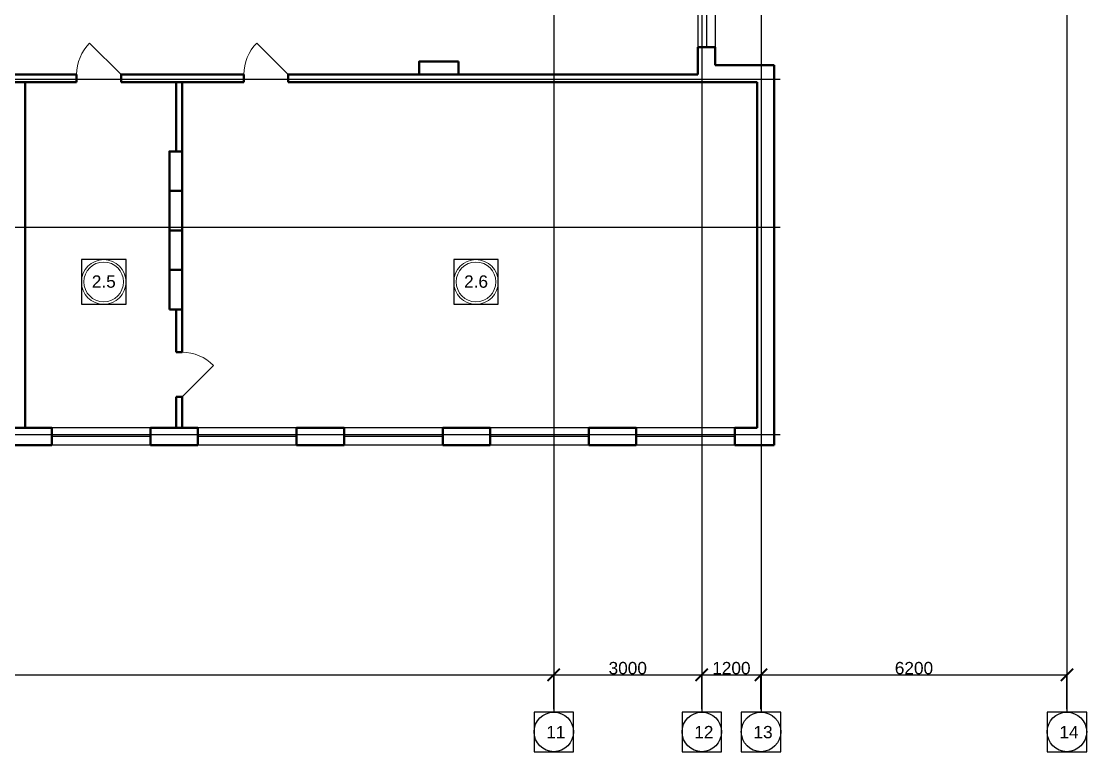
# Model space of a CAD drawing. Header units: metres. Extents: x 0 to 126, y 0 to 58.
# Drawn here: x 75.63 to 97.22, y 9.16 to 23.96 of the extents above; entities that cross this region are included whole.
import ezdxf
from ezdxf.enums import TextEntityAlignment as Align

# ---------------------------------------------------------------- set-up
doc = ezdxf.new("R2010")
doc.units = ezdxf.units.M
doc.linetypes.add('ACAD_ISO04W100', pattern=[30, 24, -3, 0, -3])
for name, color, linetype in [('YOLO_TABLE', 1, 'Continuous'), ('Окна', 127, 'Continuous'), ('Оси', 30, 'Continuous'), ('Осн надпись', 7, 'Continuous'), ('размеры оси', 163, 'Continuous')]:
    doc.layers.add(name, color=color, linetype=linetype)
doc.layers.add('Двери', color=250, linetype='Continuous', lineweight=5)
doc.layers.add('Стены', color=7, linetype='Continuous', lineweight=50)
doc.styles.get("Standard").update_dxf_attribs({"font": 'arial.ttf'})
doc.styles.add('Style-Arial', font='arial.ttf')
doc.dimstyles.new('100', dxfattribs={"dimtxt": 0.25, "dimasz": 0.25, "dimexe": 0.0125, "dimexo": 0.0625, "dimgap": 0.0065, "dimtad": 1, "dimlfac": 1000, "dimtxsty": 'Standard', "dimblk": 'ARCHTICK', "dimcen": 0.25, "dimadec": 0, "dimazin": 0, "dimtfac": 1, "dimtmove": 0, "dimatfit": 3, "dimldrblk": 'ARCHTICK', "dimfxl": 1, "dimarcsym": 0})

# ---------------------------------------------------------------- blocks, each defined once
blk = doc.blocks.new('_ArchTick')
at = {"color": 0, "linetype": 'ByBlock', "const_width": 0.15}
blk.add_lwpolyline([(-0.5, -0.5), (0.5, 0.5)], dxfattribs=at)
blk = doc.blocks.new('*D35')
at = {"layer": 'Defpoints', "color": 0, "transparency": 16777216}
for p in [(86.417, 10.715), (63.617, 9.958), (86.417, 9.958)]:
    blk.add_point(p, dxfattribs=at)
at = {"layer": 'размеры оси', "color": 0, "lineweight": -2, "transparency": 16777216}
for p, q in [((63.617, 10.021), (63.617, 10.728)), ((63.617, 10.715), (86.417, 10.715)), ((86.417, 10.021), (86.417, 10.728))]:
    blk.add_line(p, q, dxfattribs=at)
at = {"layer": 'размеры оси', "color": 0, "lineweight": -2, "transparency": 16777216, "xscale": 0.25, "yscale": 0.25, "zscale": 0.25, "rotation": 180}
blk.add_blockref('_ArchTick', (63.617, 10.715), dxfattribs=at)
at = {"layer": 'размеры оси', "color": 0, "lineweight": -2, "transparency": 16777216, "xscale": 0.25, "yscale": 0.25, "zscale": 0.25}
blk.add_blockref('_ArchTick', (86.417, 10.715), dxfattribs=at)
at = {"layer": 'размеры оси', "color": 0, "transparency": 16777216, "insert": (75.017, 10.85), "char_height": 0.25, "attachment_point": 5}
blk.add_mtext('22800', dxfattribs=at)
blk = doc.blocks.new('*D36')
at = {"layer": 'Defpoints', "color": 0, "transparency": 16777216}
for p in [(89.417, 10.715), (86.417, 9.958), (89.417, 9.958)]:
    blk.add_point(p, dxfattribs=at)
at = {"layer": 'размеры оси', "color": 0, "lineweight": -2, "transparency": 16777216}
for p, q in [((86.417, 10.021), (86.417, 10.728)), ((86.417, 10.715), (89.417, 10.715)), ((89.417, 10.021), (89.417, 10.728))]:
    blk.add_line(p, q, dxfattribs=at)
at = {"layer": 'размеры оси', "color": 0, "lineweight": -2, "transparency": 16777216, "xscale": 0.25, "yscale": 0.25, "zscale": 0.25, "rotation": 180}
blk.add_blockref('_ArchTick', (86.417, 10.715), dxfattribs=at)
at = {"layer": 'размеры оси', "color": 0, "lineweight": -2, "transparency": 16777216, "xscale": 0.25, "yscale": 0.25, "zscale": 0.25}
blk.add_blockref('_ArchTick', (89.417, 10.715), dxfattribs=at)
at = {"layer": 'размеры оси', "color": 0, "transparency": 16777216, "insert": (87.917, 10.85), "char_height": 0.25, "attachment_point": 5}
blk.add_mtext('3000', dxfattribs=at)
blk = doc.blocks.new('*D37')
at = {"layer": 'Defpoints', "color": 0, "transparency": 16777216}
for p in [(90.617, 10.715), (89.417, 9.958), (90.617, 9.958)]:
    blk.add_point(p, dxfattribs=at)
at = {"layer": 'размеры оси', "color": 0, "lineweight": -2, "transparency": 16777216}
for p, q in [((89.417, 10.021), (89.417, 10.728)), ((89.417, 10.715), (90.617, 10.715)), ((90.617, 10.021), (90.617, 10.728))]:
    blk.add_line(p, q, dxfattribs=at)
at = {"layer": 'размеры оси', "color": 0, "lineweight": -2, "transparency": 16777216, "xscale": 0.25, "yscale": 0.25, "zscale": 0.25, "rotation": 180}
blk.add_blockref('_ArchTick', (89.417, 10.715), dxfattribs=at)
at = {"layer": 'размеры оси', "color": 0, "lineweight": -2, "transparency": 16777216, "xscale": 0.25, "yscale": 0.25, "zscale": 0.25}
blk.add_blockref('_ArchTick', (90.617, 10.715), dxfattribs=at)
at = {"layer": 'размеры оси', "color": 0, "transparency": 16777216, "insert": (90.017, 10.85), "char_height": 0.25, "attachment_point": 5}
blk.add_mtext('1200', dxfattribs=at)
blk = doc.blocks.new('*D38')
at = {"layer": 'Defpoints', "color": 0, "transparency": 16777216}
for p in [(96.817, 10.715), (90.617, 9.958), (96.817, 9.958)]:
    blk.add_point(p, dxfattribs=at)
at = {"layer": 'размеры оси', "color": 0, "lineweight": -2, "transparency": 16777216}
for p, q in [((90.617, 10.021), (90.617, 10.728)), ((90.617, 10.715), (96.817, 10.715)), ((96.817, 10.021), (96.817, 10.728))]:
    blk.add_line(p, q, dxfattribs=at)
at = {"layer": 'размеры оси', "color": 0, "lineweight": -2, "transparency": 16777216, "xscale": 0.25, "yscale": 0.25, "zscale": 0.25, "rotation": 180}
blk.add_blockref('_ArchTick', (90.617, 10.715), dxfattribs=at)
at = {"layer": 'размеры оси', "color": 0, "lineweight": -2, "transparency": 16777216, "xscale": 0.25, "yscale": 0.25, "zscale": 0.25}
blk.add_blockref('_ArchTick', (96.817, 10.715), dxfattribs=at)
at = {"layer": 'размеры оси', "color": 0, "transparency": 16777216, "insert": (93.717, 10.85), "char_height": 0.25, "attachment_point": 5}
blk.add_mtext('6200', dxfattribs=at)

msp = doc.modelspace()

# ---------------------------------------------------------------- linework, layer by layer
at = {"color": 7, "linetype": 'Continuous', "lineweight": 13}
for centre, radius in [((77.297133, 18.675182), 0.452013), ((77.297133, 18.675182), 0.402013), ((84.841241, 18.675182), 0.452013), ((84.841241, 18.675182), 0.402013)]:
    msp.add_circle(centre, radius, dxfattribs=at)
at = {"layer": 'YOLO_TABLE'}
for points in [[(76.84512, 18.223168), (77.749147, 18.223168), (77.749147, 19.127195), (76.84512, 19.127195)], [(84.389228, 18.223168), (85.293255, 18.223168), (85.293255, 19.127195), (84.389228, 19.127195)], [(86.017289, 9.158175), (86.817289, 9.158175), (86.817289, 9.958175), (86.017289, 9.958175)], [(89.017289, 9.158175), (89.817289, 9.158175), (89.817289, 9.958175), (89.017289, 9.958175)], [(90.217289, 9.158175), (91.017289, 9.158175), (91.017289, 9.958175), (90.217289, 9.958175)], [(96.417289, 9.158175), (97.217289, 9.158175), (97.217289, 9.958175), (96.417289, 9.958175)]]:
    msp.add_lwpolyline(points, close=True, dxfattribs=at)
at = {"layer": 'Двери'}
for p, q in [((77.648453, 22.879552), (77.012053, 23.515951)), ((81.037293, 22.879552), (80.400894, 23.515951)), ((78.887289, 16.349202), (79.523688, 16.985601))]:
    msp.add_line(p, q, dxfattribs=at)
for centre, start, end in [((77.648453, 22.879552), 135, 180), ((81.037293, 22.879552), 135, 180), ((78.887289, 16.349202), 45, 90)]:
    msp.add_arc(centre, 0.900004, start, end, dxfattribs=at)
at = {"layer": 'Окна'}
for p, q in [((89.337289, 25.429552), (89.337289, 23.429552)), ((89.512289, 25.429552), (89.512289, 23.429552)), ((89.687289, 25.429552), (89.687289, 23.429552)), ((78.247289, 15.719552), (76.247289, 15.719552)), ((81.207289, 15.719552), (79.207289, 15.719552)), ((84.167289, 15.719552), (82.167289, 15.719552)), ((87.127289, 15.719552), (85.127289, 15.719552)), ((90.087289, 15.719552), (88.087289, 15.719552)), ((78.247289, 15.544552), (76.247289, 15.544552)), ((78.247289, 15.369552), (76.247289, 15.369552)), ((81.207289, 15.544552), (79.207289, 15.544552)), ((81.207289, 15.369552), (79.207289, 15.369552)), ((84.167289, 15.544552), (82.167289, 15.544552)), ((84.167289, 15.369552), (82.167289, 15.369552)), ((87.127289, 15.544552), (85.127289, 15.544552)), ((87.127289, 15.369552), (85.127289, 15.369552)), ((90.087289, 15.544552), (88.087289, 15.544552)), ((90.087289, 15.369552), (88.087289, 15.369552))]:
    msp.add_line(p, q, dxfattribs=at)
at = {"layer": 'Оси', "linetype": 'ACAD_ISO04W100', "ltscale": 40}
for p, q in [((86.417289, 53.979552), (86.417289, 9.958175)), ((89.417289, 53.979552), (89.417289, 9.958175)), ((90.617289, 53.979552), (90.617289, 9.958175)), ((96.817289, 40.779552), (96.817289, 9.958175)), ((91.003188, 22.779552), (6.267592, 22.779552)), ((91.003188, 19.779552), (6.267592, 19.779552)), ((91.003188, 15.579552), (6.267592, 15.579552))]:
    msp.add_line(p, q, dxfattribs=at)
at = {"layer": 'Осн надпись', "ltscale": 40}
for centre in [(86.417289, 9.558175), (89.417289, 9.558175), (90.617289, 9.558175), (96.817289, 9.558175)]:
    msp.add_circle(centre, 0.4, dxfattribs=at)
at = {"layer": 'Стены'}
for p, q in [((89.337289, 23.429552), (89.687289, 23.429552)), ((89.337289, 23.429552), (89.337289, 22.879552)), ((89.687289, 23.069552), (89.687289, 23.429552)), ((90.887289, 23.069552), (89.687289, 23.069552)), ((90.887289, 15.369552), (90.887289, 23.069552)), ((74.948448, 22.719552), (76.748448, 22.719552)), ((74.948453, 22.879552), (76.748448, 22.879552)), ((75.707289, 22.719552), (75.707289, 15.719552)), ((76.748448, 22.879552), (76.748448, 22.719552)), ((77.648448, 22.879552), (77.648448, 22.719552)), ((77.648448, 22.719552), (80.137289, 22.719552)), ((77.648453, 22.879552), (80.137289, 22.879552)), ((78.767289, 21.319552), (78.767289, 22.719552)), ((78.887289, 17.249202), (78.887289, 22.719552)), ((80.137289, 22.879552), (80.137289, 22.719552)), ((81.037289, 22.879552), (81.037289, 22.719552)), ((81.037289, 22.719552), (90.537289, 22.719552)), ((81.037293, 22.879552), (89.337289, 22.879552)), ((90.537289, 15.719552), (90.537289, 22.719552)), ((78.767289, 17.249202), (78.767289, 18.119552)), ((78.767289, 17.249202), (78.887289, 17.249202)), ((78.767289, 15.719552), (78.767289, 16.349202)), ((78.767289, 16.349202), (78.887289, 16.349202)), ((78.887289, 15.719552), (78.887289, 16.349202)), ((76.247289, 15.719552), (75.287289, 15.719552)), ((76.247289, 15.719552), (76.247289, 15.369552)), ((79.207289, 15.719552), (78.247289, 15.719552)), ((78.247289, 15.719552), (78.247289, 15.369552)), ((79.207289, 15.719552), (79.207289, 15.369552)), ((82.167289, 15.719552), (81.207289, 15.719552)), ((81.207289, 15.719552), (81.207289, 15.369552)), ((82.167289, 15.719552), (82.167289, 15.369552)), ((85.127289, 15.719552), (84.167289, 15.719552)), ((84.167289, 15.719552), (84.167289, 15.369552)), ((85.127289, 15.719552), (85.127289, 15.369552)), ((88.087289, 15.719552), (87.127289, 15.719552)), ((87.127289, 15.719552), (87.127289, 15.369552)), ((88.087289, 15.719552), (88.087289, 15.369552)), ((90.537289, 15.719552), (90.087289, 15.719552)), ((90.087289, 15.719552), (90.087289, 15.369552)), ((76.247289, 15.369552), (75.287289, 15.369552)), ((79.207289, 15.369552), (78.247289, 15.369552)), ((82.167289, 15.369552), (81.207289, 15.369552)), ((85.127289, 15.369552), (84.167289, 15.369552)), ((88.087289, 15.369552), (87.127289, 15.369552)), ((90.887289, 15.369552), (90.087289, 15.369552))]:
    msp.add_line(p, q, dxfattribs=at)
for points in [[(84.487289, 23.139552), (84.487289, 22.879552), (83.687289, 22.879552), (83.687289, 23.139552)], [(78.627289, 20.519552), (78.887289, 20.519552), (78.887289, 21.319552), (78.627289, 21.319552)], [(78.627289, 19.719552), (78.887289, 19.719552), (78.887289, 20.519552), (78.627289, 20.519552)], [(78.627289, 18.919552), (78.887289, 18.919552), (78.887289, 19.719552), (78.627289, 19.719552)], [(78.627289, 18.119552), (78.887289, 18.119552), (78.887289, 18.919552), (78.627289, 18.919552)]]:
    msp.add_lwpolyline(points, close=True, dxfattribs=at)

# ---------------------------------------------------------------- texts
at = {"color": 7, "linetype": 'Continuous', "lineweight": 13, "style": 'Style-Arial'}
for s, p in [('2.5', (77.055578, 18.807932)), ('2.6', (84.599686, 18.807932))]:
    msp.add_text(s, height=0.25, dxfattribs=at).set_placement(p, align=Align.TOP_LEFT)
at = {"layer": 'Осн надпись', "char_height": 0.25, "attachment_point": 1}
for s, insert in [('11', (86.264749, 9.680056)), ('12', (89.264749, 9.680056)), ('13', (90.464749, 9.680056)), ('14', (96.664749, 9.680056))]:
    msp.add_mtext_dynamic_manual_height_columns(s, width=0.25, gutter_width=0.0125, heights=[0], dxfattribs=dict(at, insert=insert))

# ---------------------------------------------------------------- dimensions: what is measured, and where the dimension line sits
at = {"layer": 'размеры оси'}
for base, p1, p2, picture, middle in [((86.417289, 10.715368), (63.617289, 9.958175), (86.417289, 9.958175), '*D35', (75.017289, 10.849511)), ((89.417289, 10.715368), (86.417289, 9.958175), (89.417289, 9.958175), '*D36', (87.917289, 10.849597)), ((90.617289, 10.715368), (89.417289, 9.958175), (90.617289, 9.958175), '*D37', (90.017289, 10.849511)), ((96.817289, 10.715368), (90.617289, 9.958175), (96.817289, 9.958175), '*D38', (93.717289, 10.849511))]:
    dim = msp.add_linear_dim(base=base, p1=p1, p2=p2, dimstyle='100', override={"dimtmove": 1, "dimfxl": 0}, dxfattribs=at)
    dim.commit()
    dim.dimension.update_dxf_attribs({"geometry": picture, "text_midpoint": middle})

doc.saveas('drawing.dxf')
